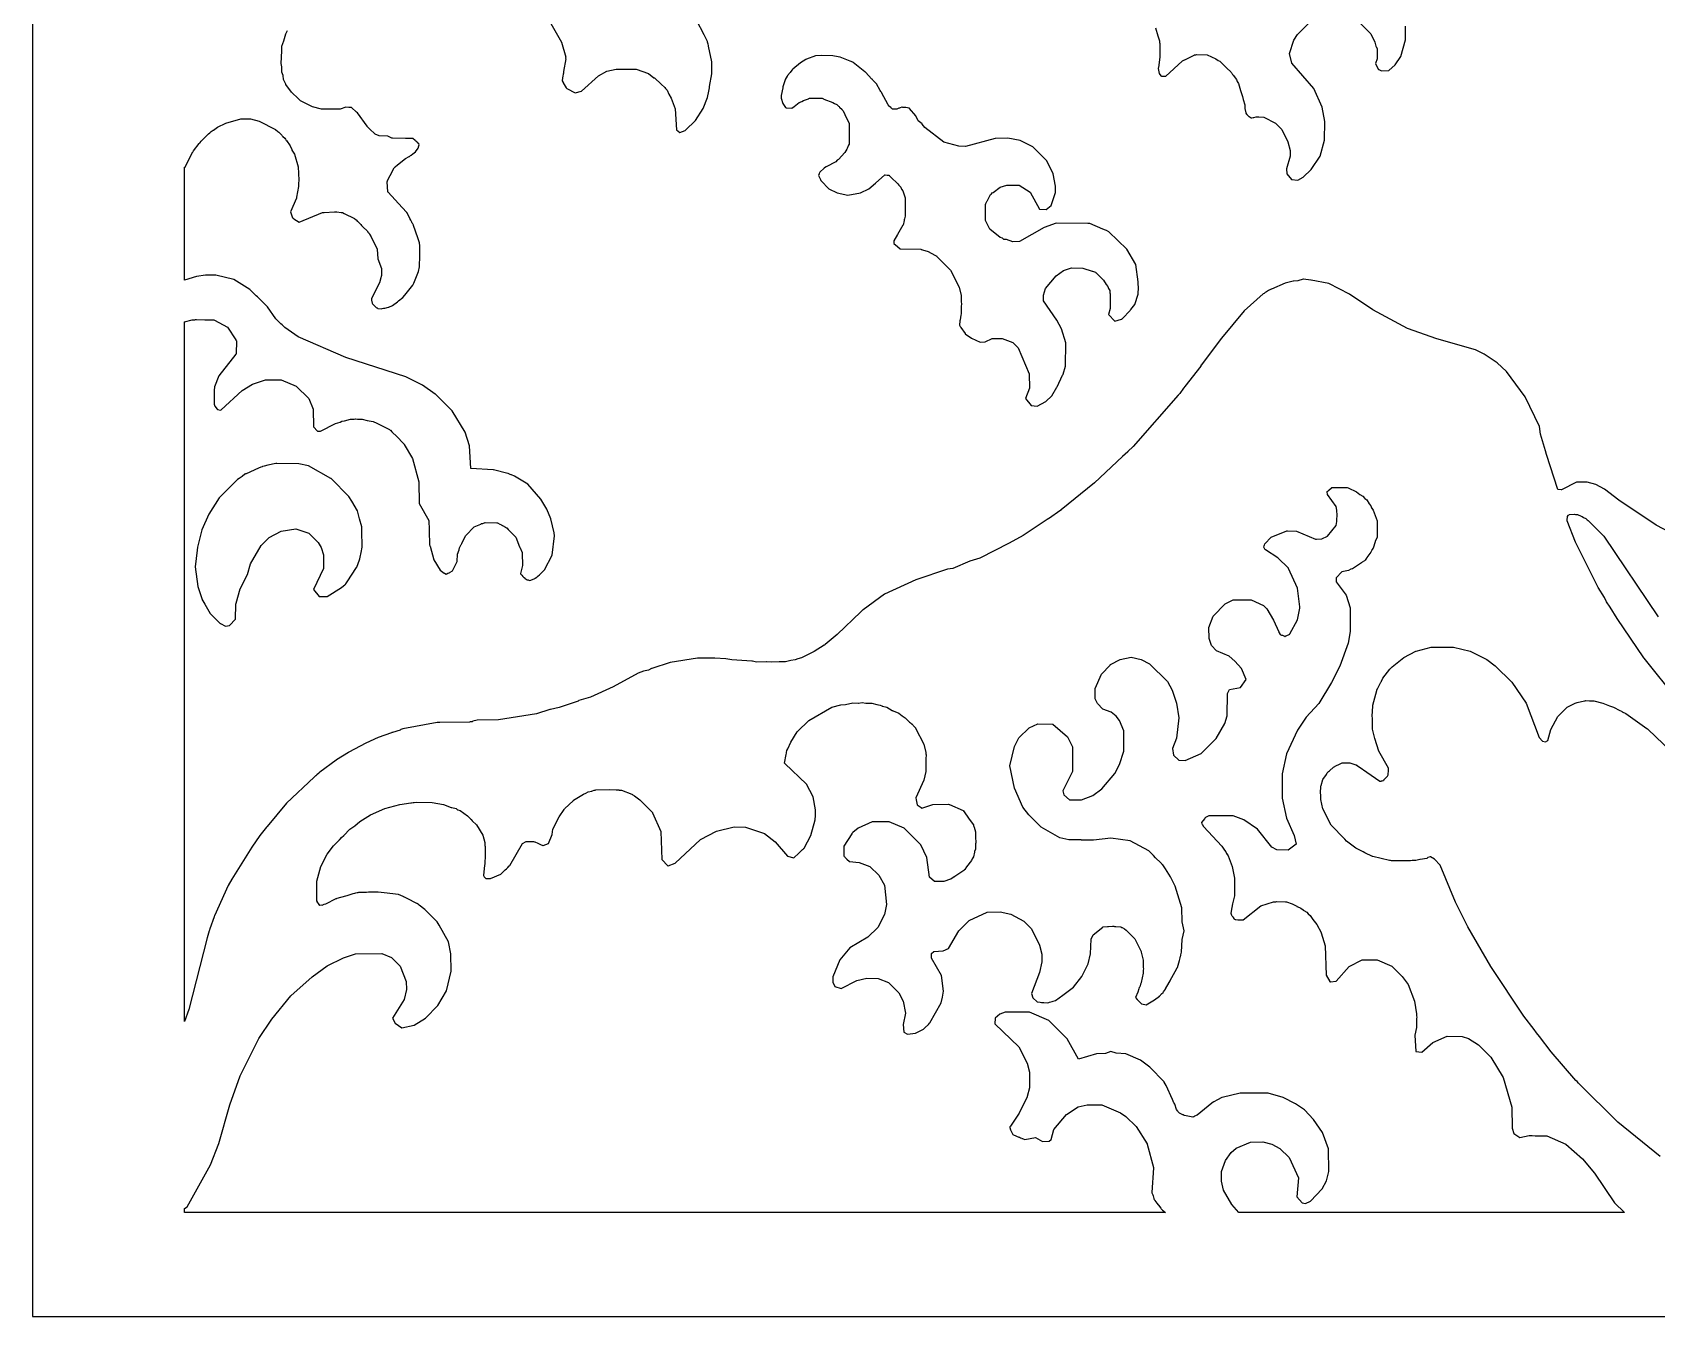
# Model space of a CAD drawing. Header units: millimetres. Extents: x 0 to 400, y 0 to 267.
# Drawn here: x 0 to 187.1, y 0 to 147.9 of the extents above; entities that cross this region are included whole.
import ezdxf

# ---------------------------------------------------------------- set-up
doc = ezdxf.new("R2010")
doc.units = ezdxf.units.MM
doc.layers.add('CUT', color=7, linetype='CONTINUOUS')

msp = doc.modelspace()

# ---------------------------------------------------------------- linework, layer by layer
at = {"layer": 'CUT'}
for points in [[(400, 0), (400, 266.8), (0, 266.8), (0, 0)], [(91.13, 140.26), (91.15, 140.25), (91.17, 140.24), (91.18, 140.24), (92.22, 139.85), (92.41, 139.72), (92.67, 139.62), (92.87, 139.43), (92.94, 139.39), (93.01, 139.31), (93.28, 139.02), (93.35, 138.95), (93.36, 138.94), (93.4, 138.89), (93.81, 138.04), (94.1, 137.45), (94.1, 137.42), (94.11, 137.4), (94.12, 135.57), (94.12, 135.38), (94.12, 135.13), (94.09, 135.06), (94.09, 135.03), (94.03, 134.91), (94.02, 134.89), (94.02, 134.88), (94, 134.86), (93.87, 134.54), (93.82, 134.48), (93.62, 134.08), (92.86, 133.28), (92.74, 133.2), (92.57, 133.01), (91.44, 132.42), (91.43, 132.42), (91.38, 132.39), (91.36, 132.38), (91.21, 132.28), (90.72, 131.81), (90.64, 131.65), (90.64, 131.64), (90.58, 131.44), (90.79, 130.98), (90.85, 130.84), (90.86, 130.83), (90.87, 130.81), (91.78, 129.91), (92.72, 129.44), (93.96, 129.15), (95.41, 129.42), (96.36, 129.9), (97.13, 130.57), (98.2, 131.52), (98.23, 131.52), (98.24, 131.53), (98.47, 131.49), (98.7, 131.46), (98.72, 131.44), (98.73, 131.44), (98.92, 131.25), (99.72, 130.46), (99.82, 130.32), (100.05, 130.08), (100.14, 129.87), (100.28, 129.66), (100.55, 128.87), (100.55, 128.83), (100.57, 126.86), (100.56, 126.82), (100.56, 126.81), (100.56, 126.76), (100.48, 126.45), (100.47, 126.4), (100.45, 126.35), (100.43, 126.26), (100.31, 125.73), (100.29, 125.7), (99.66, 124.62), (99.24, 123.9), (99.24, 123.81), (99.24, 123.79), (99.24, 123.76), (99.25, 123.74), (99.25, 123.73), (99.27, 123.59), (99.68, 123.24), (99.99, 123), (102.37, 122.93), (102.4, 122.92), (102.44, 122.92), (102.54, 122.88), (103.2, 122.67), (103.98, 122.26), (104.12, 122.2), (104.15, 122.17), (104.17, 122.16), (105.78, 120.54), (106.75, 118.64), (106.75, 118.62), (106.76, 118.61), (106.76, 118.6), (106.76, 118.59), (106.77, 118.56), (107, 117.62), (107, 116.89), (107.03, 116.67), (107.01, 116.36), (107.02, 115.83), (107, 115.68), (107, 115.49), (106.96, 115.34), (106.88, 114.79), (106.88, 114.78), (106.87, 114.73), (106.87, 114.7), (106.83, 114.19), (106.86, 114.12), (106.87, 114.09), (106.88, 114.08), (106.91, 114.03), (106.92, 114.02), (106.93, 113.99), (106.97, 113.93), (107.47, 113.22), (107.48, 113.21), (107.49, 113.2), (108.19, 112.71), (109.21, 112.22), (109.76, 112.26), (110.58, 112.67), (111.75, 112.67), (112.95, 112.18), (113.58, 111.58), (114.86, 108.58), (114.87, 106.95), (114.42, 105.73), (115.08, 104.93), (115.75, 104.87), (116.75, 105.39), (117.44, 106.05), (118.04, 107.06), (118.05, 107.07), (118.06, 107.09), (118.67, 108.42), (118.75, 108.53), (118.76, 108.55), (118.76, 108.56), (119.05, 109.46), (119.06, 112.17), (118.56, 113.76), (118.05, 114.78), (116.48, 116.99), (116.49, 117.64), (116.74, 118.42), (117.94, 119.87), (118.82, 120.51), (119.72, 120.78), (121.04, 120.77), (122.12, 120.41), (122.14, 120.4), (122.48, 120.3), (122.5, 120.28), (122.53, 120.27), (123.42, 119.37), (123.73, 118.86), (123.93, 118.63), (123.99, 118.43), (124, 118.42), (124.15, 118.17), (124.15, 117.93), (124.15, 117.92), (124.19, 117.8), (124.19, 116.19), (124.18, 116.17), (124.18, 116.12), (123.98, 115.44), (124.71, 114.64), (125.5, 114.9), (125.51, 114.9), (125.74, 115.1), (125.76, 115.12), (126.34, 115.72), (126.47, 115.89), (126.53, 115.96), (126.56, 116), (127.01, 116.58), (127.01, 116.59), (127.4, 117.76), (127.41, 117.99), (127.42, 118.06), (127.42, 118.08), (127.43, 118.27), (127.43, 118.3), (127.42, 119.17), (127.14, 121.17), (127.14, 121.19), (126.11, 122.93), (124.04, 124.96), (123.77, 125.08), (123.52, 125.19), (123.46, 125.22), (123.35, 125.26), (121.85, 125.91), (121.62, 125.92), (117.95, 125.93), (116.58, 125.43), (113.72, 123.85), (112.95, 123.81), (112.25, 124.05), (112.23, 124.06), (112.22, 124.06), (112.21, 124.06), (111.94, 124.08), (111.76, 124.21), (111.49, 124.3), (110.3, 125.26), (109.81, 126.27), (109.82, 128.15), (109.84, 128.19), (109.84, 128.22), (109.98, 128.44), (110.02, 128.51), (110.03, 128.54), (110.04, 128.55), (110.4, 129.24), (110.51, 129.33), (110.52, 129.33), (110.59, 129.45), (110.68, 129.46), (111.49, 130.08), (112.27, 130.32), (113.68, 130.31), (114.98, 129.5), (116.05, 127.57), (116.81, 127.5), (117.38, 127.97), (117.89, 129.46), (117.88, 130.22), (117.6, 131.64), (117.6, 131.66), (116.83, 133.17), (115.25, 134.72), (113.8, 135.45), (112.37, 135.72), (110.94, 135.7), (107.51, 134.78), (106.75, 134.8), (105.02, 135.29), (102.84, 136.97), (102.53, 137.35), (102.53, 137.36), (102.52, 137.37), (102.07, 137.75), (101.77, 138.29), (101.07, 139.16), (101.06, 139.17), (101.06, 139.18), (101.04, 139.2), (101.03, 139.2), (100.62, 139.26), (100.44, 139.27), (100.32, 139.28), (100.3, 139.28), (100.22, 139.29), (100.21, 139.29), (100.2, 139.29), (100.19, 139.29), (100, 139.23), (99.97, 139.22), (99.92, 139.21), (99.83, 139.18), (99.58, 139.09), (99.53, 139.09), (99.5, 139.08), (99.47, 139.08), (99.43, 139.07), (99.35, 139.09), (99.1, 139.09), (99.01, 139.17), (99, 139.17), (98.98, 139.17), (98.97, 139.18), (98.94, 139.22), (98.91, 139.25), (98.77, 139.37), (98.73, 139.44), (98.6, 139.58), (97.82, 141), (97.79, 141.06), (97.77, 141.1), (97.69, 141.24), (97.25, 142), (97.24, 142.01), (96.85, 142.43), (96.8, 142.48), (96.76, 142.52), (96.73, 142.55), (95.98, 143.32), (95.95, 143.35), (95.93, 143.36), (95.92, 143.37), (94.56, 144.46), (94.55, 144.47), (94.54, 144.48), (94.53, 144.48), (94.51, 144.5), (94.23, 144.61), (93.07, 145.08), (93.06, 145.08), (92.84, 145.12), (92.23, 145.23), (90.95, 145.24), (90.23, 145.22), (89.2, 144.84), (89.11, 144.81), (89.1, 144.8), (88.51, 144.42), (87.62, 143.7), (87.55, 143.61), (87.38, 143.4), (87.3, 143.31), (87.01, 142.95), (86.99, 142.92), (86.98, 142.91), (86.97, 142.89), (86.74, 142.49), (86.73, 142.47), (86.73, 142.46), (86.48, 141.65), (86.48, 141.64), (86.46, 141.57), (86.45, 141.55), (86.28, 140.64), (86.28, 140.48), (86.28, 140.39), (86.28, 140.38), (86.28, 140.37), (86.28, 140.36), (86.47, 139.74), (86.75, 139.27), (86.83, 139.22), (87.5, 139.2), (87.51, 139.21), (87.78, 139.39), (88.35, 139.85), (88.65, 139.97), (88.83, 140.09), (89.43, 140.28), (89.44, 140.29), (89.45, 140.29), (89.55, 140.33), (89.58, 140.33), (89.61, 140.34), (89.75, 140.34), (89.83, 140.36), (90.17, 140.34), (90.23, 140.34), (90.25, 140.34), (90.29, 140.34), (90.8, 140.35), (90.85, 140.33), (90.99, 140.33)], [(36.08, 84.36), (36.09, 84.37), (36.1, 84.38), (36.12, 84.41), (36.27, 84.64), (37.33, 86.27), (37.34, 86.28), (37.35, 86.3), (37.36, 86.32), (37.69, 87.18), (37.7, 87.21), (37.71, 87.24), (37.71, 87.25), (37.71, 87.26), (37.92, 88.21), (37.93, 88.24), (37.96, 88.39), (37.97, 88.65), (37.97, 88.68), (37.97, 88.71), (37.97, 88.75), (37.97, 88.79), (37.97, 89.28), (37.96, 89.88), (37.96, 90.32), (37.96, 90.83), (37.96, 90.85), (37.96, 90.93), (37.96, 90.94), (37.96, 90.95), (37.7, 91.87), (37.44, 92.8), (37.44, 92.81), (36.79, 93.92), (36.47, 94.47), (34.42, 96.52), (34.4, 96.54), (34.38, 96.55), (31.79, 97.98), (30.7, 98.22), (28.17, 98.27), (28.1, 98.27), (28.04, 98.27), (27.12, 98.08), (26.71, 97.97), (26.51, 97.91), (26.5, 97.91), (26.49, 97.91), (26.46, 97.89), (26.33, 97.83), (26.05, 97.71), (24.61, 97.08), (24.57, 97.06), (24.53, 97.05), (24.52, 97.04), (24.51, 97.03), (24.49, 97.02), (24.48, 97.02), (24.15, 96.78), (24.08, 96.73), (24.03, 96.69), (23.81, 96.53), (23.62, 96.4), (23.55, 96.35), (23.54, 96.34), (21.53, 94.31), (20.33, 92.44), (19.53, 90.63), (19.03, 88.62), (18.99, 88.29), (18.76, 86.34), (19.05, 84.09), (19.55, 82.61), (19.56, 82.59), (19.57, 82.57), (19.64, 82.44), (19.87, 82.06), (20.48, 80.99), (21.29, 80.18), (21.51, 79.96), (21.64, 79.83), (21.66, 79.82), (21.67, 79.81), (22.26, 79.53), (22.71, 79.61), (23.38, 80.31), (23.45, 82.07), (23.48, 82.17), (23.95, 83.82), (24.79, 85.47), (25.14, 86.69), (26.34, 88.82), (27.26, 89.74), (28.66, 90.46), (30.35, 90.72), (31.86, 90.22), (32.93, 89.17), (33.27, 88.6), (33.53, 87.75), (33.52, 86.17), (32.37, 83.76), (33.05, 82.94), (33.94, 82.93), (35.6, 83.96), (35.63, 83.98), (35.65, 84), (35.99, 84.28)], [(149.36, 16.7), (149.33, 19.3), (148.63, 21.18), (147.62, 22.7), (146.56, 23.8), (145.55, 24.51), (144.11, 25.24), (142.38, 25.72), (139.19, 25.74), (139.18, 25.74), (139.17, 25.74), (137.1, 25.24), (137.09, 25.23), (137.07, 25.23), (137.05, 25.22), (136.53, 24.95), (136.12, 24.74), (136.1, 24.73), (136.09, 24.72), (136.03, 24.68), (135.88, 24.56), (134.19, 23.18), (133.91, 23.06), (133.83, 23), (133.79, 23.01), (133.78, 23.01), (133.72, 22.98), (132.74, 23.16), (132.71, 23.16), (132.59, 23.23), (132.58, 23.24), (132.57, 23.24), (132.17, 23.44), (132.07, 23.55), (132.02, 23.58), (131.99, 23.64), (131.82, 23.83), (131.62, 24.45), (131.56, 24.58), (131.53, 24.63), (131.37, 24.99), (130.62, 26.62), (130.42, 27.01), (130.41, 27.03), (128.74, 28.74), (127.66, 29.53), (125.99, 30.24), (124.89, 30.32), (124.88, 30.32), (124.27, 30.53), (123.63, 30.31), (122.61, 30.26), (120.54, 29.63), (119.24, 31.99), (117.12, 34.08), (114.87, 35.04), (112.1, 35.05), (111.48, 34.83), (110.93, 34.38), (110.9, 33.72), (113.67, 31.07), (114.62, 29.19), (114.87, 28.14), (114.87, 28.13), (114.87, 26.36), (114.63, 25.34), (114.62, 25.33), (114.62, 25.32), (114.62, 25.31), (113.68, 23.42), (112.68, 21.94), (112.66, 21.9), (112.65, 21.88), (112.65, 21.87), (112.63, 21.83), (112.61, 21.78), (112.69, 21.51), (112.96, 20.97), (113.39, 20.79), (113.67, 20.67), (113.74, 20.64), (113.83, 20.6), (114, 20.53), (114.02, 20.52), (114.04, 20.51), (114.07, 20.5), (114.14, 20.48), (114.36, 20.4), (115.56, 20.63), (116.4, 20.17), (117.16, 20.18), (117.37, 20.4), (117.7, 21.56), (119.14, 23.27), (120.5, 24.15), (121.53, 24.4), (123.19, 24.4), (123.23, 24.38), (125.38, 23.45), (126, 23.05), (127.17, 21.88), (128.45, 19.89), (128.46, 19.87), (128.46, 19.86), (129.19, 17.17), (129.19, 17.13), (129.19, 17.12), (129, 14.27), (129, 14.26), (129.05, 14.1), (129.08, 14), (129.12, 13.9), (129.21, 13.61), (129.22, 13.57), (129.23, 13.54), (129.24, 13.52), (129.24, 13.51), (129.26, 13.48), (129.27, 13.45), (129.32, 13.36), (129.33, 13.35), (129.55, 13.06), (129.71, 12.85), (129.74, 12.81), (130, 12.47), (130.06, 12.4), (130.17, 12.28), (130.19, 12.26), (130.2, 12.25), (130.21, 12.24), (130.57, 12), (130.55, 12), (125.11, 12), (109.44, 12), (103.94, 12), (99.6, 12), (79.95, 12), (55.95, 12), (48.39, 12), (17.53, 12), (17.53, 12.42), (17.53, 12.45), (17.84, 12.63), (20.5, 17.49), (21.47, 19.92), (22.75, 24.4), (23.94, 27.73), (26.09, 32.03), (27.58, 34.26), (29.78, 36.94), (32.22, 39.12), (33.96, 40.38), (35.84, 41.33), (37.24, 41.77), (40.24, 41.81), (41.38, 41.34), (42.35, 40.37), (43.07, 38.6), (43.09, 37.68), (42.82, 36.52), (41.49, 34.36), (41.81, 33.8), (42.57, 33.26), (43.97, 33.56), (45.27, 34.37), (46.7, 35.82), (47.7, 37.52), (48.25, 39.79), (48.22, 41.79), (47.95, 43.15), (46.86, 45.07), (46.85, 45.08), (46.62, 45.47), (46.61, 45.49), (45.2, 46.9), (44.54, 47.4), (44.48, 47.45), (44.37, 47.53), (44.31, 47.57), (44.28, 47.59), (44.27, 47.59), (43.18, 48.14), (42.96, 48.26), (42.93, 48.27), (42.85, 48.31), (42.82, 48.32), (42.79, 48.34), (42.78, 48.34), (42.7, 48.38), (42.18, 48.63), (40.52, 48.81), (39.85, 48.89), (39.84, 48.89), (39.83, 48.89), (39.82, 48.89), (39.81, 48.89), (38.7, 48.87), (38.47, 48.86), (38.38, 48.86), (37.89, 48.85), (37.58, 48.84), (37.48, 48.82), (37.47, 48.82), (37.45, 48.82), (37.42, 48.81), (37.41, 48.81), (37.4, 48.81), (37.22, 48.76), (37.1, 48.72), (36.96, 48.68), (36.91, 48.67), (36.21, 48.47), (36.07, 48.43), (35.06, 48.14), (35.03, 48.13), (35.01, 48.13), (34.99, 48.12), (34.96, 48.11), (33.75, 47.48), (33.59, 47.45), (33.36, 47.34), (33.28, 47.39), (33.12, 47.36), (32.96, 47.59), (32.83, 47.67), (32.83, 47.77), (32.76, 47.87), (32.76, 50.1), (32.77, 50.14), (33.24, 51.83), (33.95, 53.26), (34.67, 54.22), (35.36, 54.91), (35.39, 54.94), (35.41, 54.96), (35.43, 54.98), (35.45, 55), (35.6, 55.19), (35.86, 55.42), (36.58, 56.14), (37.13, 56.53), (37.72, 57.04), (38.95, 57.8), (40.62, 58.5), (42.33, 58.99), (43.61, 59.16), (43.65, 59.17), (43.67, 59.18), (43.68, 59.18), (43.69, 59.18), (43.86, 59.22), (43.98, 59.22), (44.2, 59.25), (46.05, 59.22), (47.36, 58.99), (48.26, 58.65), (48.3, 58.63), (48.34, 58.62), (48.82, 58.5), (48.98, 58.38), (48.99, 58.37), (49, 58.37), (49.01, 58.37), (49.27, 58.27), (50.11, 57.68), (50.42, 57.36), (50.43, 57.35), (50.44, 57.34), (50.45, 57.33), (50.46, 57.32), (50.56, 57.26), (50.67, 57.11), (51.15, 56.62), (51.88, 55.44), (52.12, 54.59), (52.13, 54.24), (52.15, 54.14), (52.15, 53.73), (52.17, 53.58), (52.15, 53.33), (52.16, 52.72), (52.14, 52.55), (52.14, 52.53), (52.14, 52.18), (52.05, 51.65), (52.05, 51.63), (52.04, 51.61), (52.04, 51.6), (51.96, 50.8), (52.05, 50.65), (52.24, 50.47), (52.35, 50.45), (52.37, 50.45), (52.39, 50.45), (52.43, 50.45), (52.46, 50.45), (52.62, 50.46), (52.64, 50.46), (52.67, 50.46), (52.78, 50.47), (53.95, 50.97), (54.43, 51.41), (54.46, 51.44), (54.48, 51.45), (54.62, 51.58), (54.76, 51.72), (54.94, 51.9), (54.97, 51.92), (54.98, 51.93), (54.99, 51.94), (55, 51.95), (55.01, 51.96), (55.01, 51.97), (56.47, 54.48), (56.89, 54.7), (57.22, 54.7), (57.23, 54.7), (57.24, 54.7), (57.25, 54.7), (57.31, 54.73), (57.53, 54.71), (57.75, 54.71), (57.83, 54.68), (57.89, 54.67), (58.22, 54.52), (58.45, 54.42), (58.47, 54.41), (58.54, 54.38), (58.82, 54.26), (58.83, 54.26), (59.46, 54.49), (59.89, 55.51), (59.96, 56.13), (60.67, 57.56), (61.27, 58.4), (61.32, 58.47), (62.33, 59.45), (62.34, 59.46), (63.51, 60.18), (63.76, 60.27), (63.77, 60.27), (64.02, 60.42), (64.47, 60.53), (64.5, 60.54), (64.51, 60.55), (64.52, 60.55), (64.71, 60.62), (64.8, 60.62), (64.81, 60.62), (64.82, 60.62), (64.92, 60.65), (66.46, 60.7), (67.25, 60.66), (67.57, 60.66), (67.62, 60.64), (67.63, 60.63), (67.64, 60.63), (67.65, 60.63), (67.66, 60.63), (67.89, 60.62), (69.06, 60.18), (69.09, 60.16), (69.11, 60.15), (69.37, 59.96), (70, 59.5), (70.06, 59.44), (71.43, 58.04), (71.45, 58.02), (72.4, 55.87), (72.5, 52.64), (73.21, 51.9), (73.24, 51.9), (74.05, 52.21), (76.96, 54.95), (78.81, 55.89), (80.87, 56.39), (82.17, 56.35), (84.35, 55.65), (85.59, 54.67), (87, 53.03), (87.72, 52.85), (88.3, 53.38), (88.57, 53.63), (88.74, 53.78), (88.77, 53.8), (88.84, 53.87), (88.88, 53.91), (88.9, 53.93), (88.91, 53.94), (89.67, 55.41), (90.18, 57.21), (90.18, 57.22), (90.21, 57.73), (90.21, 57.78), (90.22, 58.34), (90.22, 58.35), (90.22, 58.36), (89.94, 59.85), (89.19, 61.32), (86.69, 63.71), (86.69, 63.73), (86.67, 63.75), (86.84, 64.74), (86.87, 64.9), (86.89, 65.02), (86.91, 65.16), (86.91, 65.2), (87.03, 65.41), (87.39, 66.16), (88.13, 67.34), (88.15, 67.38), (89.44, 68.67), (92.11, 70.19), (93.16, 70.45), (93.68, 70.51), (94.53, 70.68), (95.14, 70.67), (95.15, 70.67), (95.16, 70.67), (95.17, 70.67), (95.18, 70.67), (95.59, 70.72), (96.04, 70.66), (96.7, 70.65), (97.31, 70.49), (97.66, 70.44), (97.87, 70.34), (97.89, 70.33), (97.92, 70.32), (97.95, 70.31), (98.43, 70.19), (99.07, 69.82), (99.11, 69.8), (99.15, 69.78), (99.17, 69.77), (99.18, 69.77), (99.83, 69.49), (100.2, 69.19), (100.57, 68.98), (101.07, 68.48), (101.28, 68.31), (101.34, 68.24), (101.35, 68.23), (101.36, 68.22), (101.44, 68.16), (101.48, 68.09), (101.66, 67.89), (101.72, 67.83), (101.73, 67.81), (101.75, 67.79), (102.69, 65.93), (102.95, 64.96), (102.95, 64.86), (102.95, 64.79), (102.96, 64.74), (102.95, 64.2), (102.94, 63), (102.93, 62.96), (102.93, 62.95), (102.93, 62.79), (102.7, 61.8), (101.78, 59.74), (101.78, 59.73), (101.81, 59.53), (101.93, 58.95), (102.17, 58.78), (102.4, 58.62), (102.41, 58.61), (102.43, 58.6), (102.44, 58.59), (102.47, 58.57), (102.48, 58.57), (102.49, 58.57), (103.75, 58.98), (105.57, 59), (105.62, 58.98), (105.67, 58.98), (107.24, 58.27), (107.25, 58.26), (107.27, 58.25), (107.94, 57.3), (108.42, 56.63), (108.43, 56.6), (108.44, 56.55), (108.45, 56.51), (108.46, 56.49), (108.49, 56.38), (108.66, 55.82), (108.66, 55.75), (108.66, 55.73), (108.67, 55.59), (108.68, 55.53), (108.68, 55.26), (108.7, 54.58), (108.68, 54.43), (108.68, 54.08), (108.66, 54.04), (108.66, 54.03), (108.66, 54.02), (108.66, 54.01), (108.66, 53.85), (108.56, 53.58), (108.55, 53.55), (108.54, 53.52), (108.54, 53.5), (108.42, 52.96), (108.27, 52.73), (108.19, 52.51), (107.64, 51.79), (107.44, 51.5), (107.38, 51.45), (107.37, 51.44), (107.37, 51.43), (107.33, 51.38), (107.31, 51.37), (106.27, 50.68), (106.24, 50.66), (106.22, 50.64), (105.83, 50.37), (105.79, 50.36), (105.02, 50.11), (104, 50.1), (103.99, 50.11), (103.95, 50.11), (103.38, 50.59), (103.07, 52.89), (102.36, 54.33), (100.43, 56.26), (98.7, 56.98), (96.74, 56.99), (95.13, 56.26), (94.53, 55.74), (94.49, 55.7), (94.42, 55.62), (94.41, 55.61), (94.41, 55.6), (93.49, 54.18), (93.49, 54.17), (93.49, 53.79), (93.5, 53.04), (93.52, 53.02), (93.56, 52.98), (93.62, 52.92), (93.85, 52.7), (94.14, 52.41), (94.15, 52.41), (95.27, 52.31), (96.48, 51.84), (97.51, 50.83), (98.17, 49.67), (98.42, 47.47), (98.42, 47.46), (98.42, 47.45), (98.17, 46.3), (97.39, 44.8), (96.27, 43.69), (94.17, 42.48), (93.03, 41.07), (92.23, 39.14), (92.24, 38.52), (92.46, 38.03), (93.2, 37.8), (94.99, 38.71), (96.13, 38.98), (97.44, 38.93), (98.62, 38.48), (99.81, 37.3), (100.32, 36.31), (100.59, 34.94), (100.34, 33.62), (100.4, 32.76), (100.83, 32.54), (101.74, 32.64), (102.68, 33.11), (102.7, 33.12), (102.86, 33.28), (103.23, 33.65), (103.36, 33.79), (103.39, 33.82), (103.41, 33.84), (104.72, 36.15), (104.85, 36.77), (104.98, 37.48), (104.73, 39.3), (103.61, 41.28), (103.58, 41.83), (103.87, 42.05), (104.92, 42.11), (105.56, 42.41), (106.73, 44.44), (107.93, 45.63), (110.02, 46.56), (111.5, 46.61), (111.51, 46.61), (112.74, 46.34), (114.24, 45.55), (115.1, 44.66), (116.05, 42.78), (116.3, 41.75), (116.3, 40.86), (116.05, 39.62), (115.12, 37.19), (115.28, 36.72), (115.77, 36.23), (116.12, 36.2), (116.28, 36.18), (116.29, 36.18), (116.3, 36.18), (116.37, 36.17), (116.41, 36.17), (116.48, 36.16), (116.5, 36.16), (116.55, 36.16), (116.94, 36.13), (117.12, 36.18), (117.2, 36.2), (117.33, 36.24), (117.49, 36.29), (117.63, 36.33), (117.87, 36.41), (118.72, 37.02), (119.96, 37.95), (120.91, 39.17), (121.65, 40.64), (121.93, 41.77), (121.98, 43.46), (122.22, 43.95), (123.32, 44.86), (123.33, 44.86), (123.35, 44.88), (123.88, 44.91), (123.89, 44.91), (123.9, 44.91), (123.93, 44.91), (124, 44.92), (124.45, 44.96), (124.58, 44.95), (124.59, 44.95), (124.62, 44.95), (124.69, 44.94), (124.71, 44.94), (124.76, 44.94), (124.85, 44.93), (125.36, 44.89), (125.37, 44.88), (125.38, 44.88), (125.42, 44.88), (125.5, 44.82), (125.52, 44.81), (125.54, 44.8), (125.55, 44.8), (125.85, 44.66), (126.02, 44.49), (126.1, 44.44), (126.62, 43.9), (126.91, 43.61), (126.94, 43.57), (127.01, 43.49), (127.13, 43.26), (127.27, 43.03), (127.74, 42.06), (127.75, 42.04), (127.76, 41.99), (127.76, 41.97), (127.76, 41.96), (127.98, 41.06), (127.98, 40.91), (127.98, 40.9), (128, 40.82), (128, 40.22), (128.02, 40.04), (128, 39.91), (128, 39.68), (127.99, 39.63), (127.99, 39.55), (127.77, 38.49), (127.76, 38.46), (127.76, 38.45), (127.75, 38.42), (127.69, 38.28), (127.67, 38.23), (127.67, 38.21), (127.66, 38.2), (127.64, 38.14), (127.58, 37.98), (127.54, 37.89), (127.48, 37.73), (127.35, 37.38), (127.11, 36.73), (127.28, 36.51), (127.47, 36.33), (127.79, 36.01), (127.8, 36), (127.81, 36), (128.31, 35.89), (129.27, 36.47), (129.85, 36.9), (129.86, 36.91), (129.87, 36.92), (129.88, 36.93), (129.89, 36.94), (129.97, 37.02), (130.03, 37.09), (130.1, 37.16), (130.27, 37.33), (130.33, 37.41), (130.54, 37.69), (130.55, 37.7), (130.56, 37.71), (130.57, 37.74), (130.99, 38.49), (131.08, 38.66), (131.1, 38.7), (131.85, 40.07), (131.88, 40.11), (131.9, 40.15), (131.91, 40.17), (131.92, 40.2), (132.15, 41.02), (132.23, 41.3), (132.29, 41.52), (132.31, 41.6), (132.32, 41.66), (132.41, 41.98), (132.47, 43.41), (132.69, 44.42), (132.47, 45.45), (132.42, 47.07), (131.68, 49.59), (131.15, 50.66), (130.57, 51.57), (130.23, 52.03), (130.18, 52.08), (130.13, 52.13), (130.01, 52.26), (129.42, 52.85), (129.18, 53.1), (128.66, 53.62), (128.64, 53.63), (126.49, 54.81), (124.24, 55.12), (122.27, 54.88), (121.89, 54.88), (121.68, 54.86), (120.87, 54.88), (120.82, 54.89), (120.78, 54.89), (120.7, 54.89), (119.4, 54.89), (118.37, 55.15), (116.22, 56.37), (116.21, 56.38), (114.79, 57.78), (114.13, 58.67), (113.15, 60.86), (112.63, 63.44), (113.15, 65.66), (113.65, 66.65), (114.84, 67.82), (115.86, 68.29), (117.58, 68.24), (119.25, 66.78), (119.84, 65.64), (119.84, 62.78), (118.74, 60.54), (118.83, 60.11), (119.51, 59.53), (120.86, 59.52), (122.17, 60.03), (123.23, 60.8), (124.72, 62.56), (125.24, 63.57), (125.74, 65.12), (125.76, 67.47), (125.24, 68.67), (124.86, 69.14), (124.31, 69.61), (123.35, 69.96), (122.71, 70.62), (122.45, 71.17), (122.45, 71.23), (122.46, 72.04), (122.46, 72.31), (122.46, 72.33), (123.17, 74), (124.17, 75.04), (124.19, 75.05), (124.23, 75.09), (125.33, 75.69), (126.6, 75.96), (127.74, 75.69), (128.71, 75.18), (130.77, 73.13), (131.31, 72.14), (131.81, 70.66), (132.08, 68.96), (131.81, 66.61), (131.37, 65.43), (131.46, 64.65), (132.08, 64.08), (132.84, 64.03), (134.66, 64.86), (136.38, 66.59), (137.39, 68.3), (137.67, 69.21), (137.71, 71.76), (137.92, 72.21), (139.19, 72.47), (139.85, 73.37), (139.31, 74.65), (138.53, 75.5), (137.89, 76.05), (136.45, 76.67), (135.84, 77.31), (135.57, 78.1), (135.56, 79.36), (136.04, 80.66), (137.44, 82.08), (138.35, 82.55), (140.41, 82.57), (141.83, 81.89), (142.22, 81.5), (143.01, 80.23), (143.61, 78.85), (143.63, 78.81), (143.65, 78.77), (143.66, 78.76), (143.75, 78.58), (143.76, 78.58), (143.86, 78.53), (143.93, 78.5), (143.99, 78.48), (144.02, 78.47), (144.18, 78.4), (144.25, 78.37), (144.31, 78.34), (144.32, 78.34), (144.33, 78.34), (144.37, 78.36), (144.39, 78.37), (144.43, 78.39), (144.46, 78.41), (144.47, 78.41), (144.87, 78.61), (144.88, 78.61), (144.88, 78.62), (145.75, 80.24), (146.02, 81.59), (146.02, 81.61), (146.02, 81.73), (145.76, 83.91), (144.73, 86.18), (144.72, 86.2), (143.51, 87.41), (142.07, 88.3), (142.04, 88.32), (141.9, 88.62), (141.93, 88.76), (141.92, 88.81), (141.95, 88.84), (141.96, 88.85), (141.96, 88.86), (141.99, 88.99), (142.74, 89.76), (144.52, 90.49), (144.57, 90.49), (144.6, 90.5), (145.65, 90.46), (147.83, 89.56), (147.95, 89.56), (148.56, 89.59), (149.21, 89.9), (150.23, 91.13), (150.29, 91.59), (150.29, 91.67), (150.3, 91.7), (150.3, 91.72), (150.3, 91.75), (150.33, 92.36), (150.3, 92.81), (150.3, 92.84), (150.29, 92.87), (150.29, 92.9), (150.24, 93.32), (149.21, 94.69), (149.18, 95), (149.19, 95.01), (149.19, 95.02), (149.29, 95.11), (149.33, 95.14), (149.36, 95.17), (149.37, 95.18), (149.67, 95.47), (149.7, 95.47), (149.71, 95.48), (150.2, 95.49), (151.02, 95.51), (151.21, 95.5), (151.44, 95.5), (151.48, 95.48), (151.61, 95.47), (152.55, 95.01), (152.94, 94.7), (153.31, 94.5), (153.51, 94.24), (153.52, 94.23), (153.53, 94.22), (153.54, 94.21), (153.74, 94.06), (154.02, 93.61), (154.21, 93.37), (154.29, 93.16), (154.3, 93.15), (154.31, 93.13), (154.32, 93.12), (154.47, 92.88), (154.94, 91.65), (154.94, 89.87), (154.94, 89.77), (154.73, 89.27), (154.72, 89.24), (154.47, 88.51), (154.34, 88.32), (154.33, 88.31), (154.32, 88.29), (154.32, 88.28), (154.23, 88.06), (153.76, 87.42), (153.75, 87.41), (153.74, 87.39), (153.73, 87.37), (153.56, 87.11), (153.51, 87.08), (153.49, 87.05), (153.21, 86.88), (153.19, 86.87), (153.13, 86.83), (152.09, 86.14), (151.92, 86.09), (151.64, 85.92), (150.86, 85.79), (150.23, 85.1), (150.24, 84.61), (151.37, 83.1), (151.83, 81.63), (151.85, 78.91), (151.6, 77.58), (150.63, 74.91), (149.7, 73.03), (148.24, 70.63), (146.76, 69.03), (145.75, 67.55), (144.51, 64.82), (144.01, 62.5), (144.01, 59.7), (144.51, 57.41), (145.4, 55.4), (145.63, 54.42), (144.69, 53.72), (143.37, 53.74), (142.82, 54.06), (141.15, 56.15), (139.59, 57.2), (138.34, 57.69), (135.55, 57.68), (135.15, 57.47), (135.14, 57.46), (135.09, 57.4), (135.08, 57.38), (135.04, 57.32), (134.71, 56.91), (134.71, 56.9), (134.76, 56.77), (134.76, 56.76), (134.76, 56.75), (134.77, 56.72), (134.78, 56.7), (134.93, 56.43), (137.05, 54.18), (137.35, 53.71), (137.5, 53.54), (137.58, 53.34), (137.59, 53.32), (137.6, 53.3), (137.61, 53.29), (137.76, 53.06), (138.24, 51.82), (138.49, 50.5), (138.5, 48.53), (138.49, 48.48), (138.49, 48.46), (138.46, 48.32), (138.29, 47.54), (138.11, 46.68), (138.11, 46.66), (138.07, 46.47), (138.17, 46.24), (138.19, 46.21), (138.24, 46.12), (138.26, 46.1), (138.34, 45.96), (138.35, 45.95), (138.42, 45.83), (138.42, 45.82), (138.43, 45.82), (138.52, 45.77), (138.6, 45.73), (138.61, 45.72), (138.62, 45.72), (138.63, 45.72), (138.66, 45.72), (138.88, 45.71), (138.99, 45.71), (139.06, 45.71), (139.3, 45.7), (139.51, 45.71), (141.55, 47.3), (143.01, 47.78), (143.07, 47.78), (143.27, 47.78), (143.34, 47.8), (144.39, 47.78), (144.42, 47.78), (144.49, 47.75), (145.15, 47.55), (145.67, 47.25), (145.68, 47.24), (145.69, 47.24), (145.7, 47.24), (145.72, 47.23), (146.14, 47.05), (146.41, 46.83), (146.43, 46.81), (146.45, 46.8), (146.48, 46.78), (146.51, 46.76), (146.84, 46.58), (147, 46.39), (147.24, 46.2), (147.53, 45.75), (147.53, 45.74), (147.54, 45.73), (148, 45.17), (148.49, 44.24), (148.49, 44.23), (148.51, 44.19), (148.97, 42.7), (149.05, 39.31), (149.49, 38.58), (149.49, 38.57), (149.5, 38.57), (149.52, 38.56), (149.56, 38.54), (150.21, 38.63), (151.73, 40.32), (153.21, 41.07), (153.22, 41.07), (154.93, 41.08), (156.62, 40.36), (157.83, 39.17), (158.5, 38.26), (159.23, 36.33), (159.49, 34.86), (159.49, 34.64), (159.51, 34.5), (159.49, 34.31), (159.48, 33.29), (159.27, 32.39), (159.41, 30.52), (160.1, 30.45), (161.36, 31.55), (163.03, 32.29), (164.74, 32.24), (165.46, 32.02), (166.63, 31.3), (168.04, 29.88), (169.48, 27.53), (170.45, 24.11), (170.49, 21.68), (170.7, 21.09), (171.4, 20.62), (172.46, 20.84), (172.71, 20.84), (172.79, 20.85), (173.14, 20.83), (173.21, 20.83), (173.27, 20.83), (173.32, 20.83), (174.48, 20.82), (176.67, 19.85), (178.62, 18.15), (179.97, 16.53), (182.31, 13.11), (183.45, 12), (174.03, 12), (139.01, 12), (138.21, 12.91), (137.25, 14.56), (137, 15.6), (137, 16.71), (137.48, 17.98), (138.14, 18.89), (138.69, 19.39), (140.35, 20.08), (141.77, 20.12), (142.8, 19.85), (143.74, 19.37), (144.81, 18.32), (145.88, 15.99), (145.68, 13.8), (146.3, 13.09), (146.68, 13), (147.26, 13.3), (148.62, 14.69), (149.09, 15.61)]]:
    msp.add_lwpolyline(points, close=True, dxfattribs=at)
for points in [[(188.63, 90.35), (187.08, 91.16), (182.8, 94.03), (181.16, 95.32), (180.13, 95.84), (179.13, 96.12), (177.95, 96.12), (177.93, 96.12), (177.92, 96.12), (177.91, 96.11), (176.18, 95.24), (176.16, 95.23), (175.77, 95.26), (175.76, 95.28), (175.75, 95.28), (174.45, 99.28), (174.36, 99.72), (173.75, 101.65), (173.67, 102.54), (171.99, 105.92), (169.83, 108.84), (168.78, 109.84), (167.29, 110.85), (166.29, 111.35), (161.81, 112.62), (158.44, 113.82), (154.43, 115.96), (151.76, 117.78), (149.38, 118.98), (147.33, 119.37), (147.32, 119.36), (146.46, 119.51), (146.45, 119.51), (146.41, 119.5), (145.81, 119.29), (145.31, 119.26), (145.29, 119.26), (145.28, 119.26), (145.27, 119.25), (144.35, 119.05), (144.34, 119.05), (142.76, 118.35), (142.72, 118.33), (142.42, 118.17), (142.41, 118.17), (142.21, 118.05), (142.04, 117.94), (141.92, 117.86), (141.82, 117.8), (139.61, 115.85), (137, 112.71), (134.65, 109.6), (134.64, 109.59), (134.63, 109.47), (132.8, 107.14), (132.78, 107.12), (132.68, 106.99), (132.63, 106.92), (132.19, 106.33), (132, 106.12), (126.83, 100.22), (126.23, 99.66), (126.23, 99.62), (125.61, 99.08), (125.6, 99.07), (122.36, 96.04), (118.55, 92.92), (118.53, 92.9), (118.5, 92.88), (117.06, 91.9), (117.04, 91.9), (114.15, 89.95), (112.53, 89.1), (109.17, 87.34), (108, 87.02), (106.05, 86.15), (105.42, 86.08), (101.8, 84.87), (98.19, 83.19), (95.71, 81.42), (95.67, 81.39), (95.5, 81.23), (95.47, 81.2), (95.44, 81.17), (92.73, 78.58), (91.34, 77.41), (91.27, 77.35), (91.25, 77.34), (91.24, 77.33), (90.07, 76.59), (88.62, 75.88), (88.2, 75.77), (87.9, 75.64), (87.4, 75.57), (87.39, 75.56), (87.38, 75.56), (87.37, 75.56), (86.91, 75.44), (86.78, 75.43), (86.68, 75.41), (86.14, 75.41), (86.04, 75.41), (85.11, 75.37), (84.63, 75.4), (84.59, 75.4), (83.42, 75.39), (82.95, 75.49), (82.92, 75.5), (82.9, 75.5), (82.88, 75.5), (80.57, 75.63), (79.89, 75.76), (78.64, 75.84), (76.62, 75.82), (73.48, 75.35), (71.36, 74.65), (71.35, 74.65), (71.33, 74.64), (71.31, 74.63), (70.97, 74.45), (70.42, 74.33), (69.79, 74.12), (66.93, 72.54), (64.29, 71.35), (62.95, 70.94), (62.89, 70.88), (60.7, 70.16), (59.7, 69.91), (59.61, 69.91), (58.08, 69.44), (53.68, 68.72), (51.25, 68.68), (50.76, 68.56), (50.65, 68.49), (50.43, 68.49), (50.42, 68.49), (50.41, 68.49), (50.4, 68.48), (46.93, 68.43), (46.64, 68.43), (42.68, 67.71), (42.43, 67.62), (42.37, 67.54), (41.48, 67.28), (41.47, 67.28), (41.44, 67.27), (41.42, 67.26), (41.38, 67.25), (39.85, 66.69), (38.43, 66.04), (36.46, 64.99), (36.45, 64.99), (36.42, 64.97), (35.04, 64.11), (35, 64.08), (33.13, 62.7), (33.08, 62.66), (33, 62.6), (32.77, 62.41), (32.72, 62.36), (32.64, 62.3), (32.6, 62.27), (32.57, 62.24), (32.56, 62.23), (32.55, 62.22), (32.46, 62.13), (29.28, 59.14), (27.05, 56.46), (26.96, 56.35), (26.66, 55.98), (26.19, 55.42), (25.26, 54.08), (22.97, 50.38), (22.55, 49.66), (20.98, 46.14), (20.95, 46.06), (20.95, 46.05), (20.44, 44.64), (20.43, 44.62), (20.41, 44.56), (20.39, 44.49), (20.37, 44.42), (20.12, 43.62), (18.03, 35.36), (17.53, 33.98), (17.53, 34.01), (17.53, 114.59), (18.41, 114.82), (18.7, 114.82), (18.77, 114.83), (18.83, 114.83), (18.9, 114.84), (19.87, 114.8), (19.93, 114.8), (19.95, 114.8), (20.9, 114.79), (20.96, 114.76), (22.46, 113.97), (23.45, 112.5), (23.45, 112.48), (23.48, 112.43), (23.51, 112.38), (23.48, 110.91), (23.45, 110.87), (21.47, 108.34), (20.96, 107.09), (20.96, 107.07), (20.95, 106.69), (20.95, 106.62), (20.95, 106.57), (20.94, 106.51), (20.94, 106.25), (20.93, 105.11), (21.01, 104.88), (21.02, 104.85), (21.04, 104.82), (21.05, 104.81), (21.14, 104.7), (21.29, 104.53), (21.31, 104.5), (21.32, 104.48), (21.33, 104.48), (21.66, 104.42), (21.68, 104.42), (21.76, 104.43), (24.15, 106.65), (25.34, 107.4), (26.86, 107.9), (28.65, 107.9), (30.4, 107.16), (31.84, 105.73), (32.33, 104.52), (32.39, 102.5), (32.86, 102), (33.2, 101.99), (34.92, 102.88), (35.44, 103.03), (35.64, 103.12), (35.97, 103.18), (36.65, 103.37), (37.07, 103.37), (37.24, 103.4), (37.25, 103.4), (37.46, 103.37), (38, 103.37), (38.58, 103.21), (39.25, 103.11), (39.66, 102.9), (39.67, 102.9), (39.74, 102.88), (41.14, 102.16), (41.16, 102.14), (41.2, 102.1), (41.21, 102.1), (41.24, 102.08), (41.4, 101.92), (42.01, 101.35), (42.7, 100.61), (42.81, 100.49), (42.82, 100.47), (42.83, 100.46), (43.77, 98.85), (43.78, 98.83), (43.78, 98.82), (44.5, 96.14), (44.57, 93.66), (45.67, 91.69), (45.67, 91.68), (45.68, 91.66), (45.71, 90.65), (45.71, 90.62), (45.71, 90.53), (45.71, 90.52), (45.76, 88.9), (45.76, 88.89), (45.78, 88.82), (45.79, 88.8), (45.79, 88.79), (45.81, 88.72), (46.26, 87.16), (46.96, 85.97), (47.42, 85.64), (47.43, 85.63), (47.45, 85.62), (47.46, 85.62), (47.67, 85.52), (47.87, 85.61), (48.01, 85.67), (48.1, 85.72), (48.14, 85.74), (48.41, 85.89), (48.92, 86.96), (48.98, 87.82), (49.18, 88.33), (49.18, 88.34), (49.22, 88.56), (49.41, 88.93), (49.42, 88.95), (49.46, 89.06), (49.55, 89.22), (49.94, 89.98), (50.91, 90.95), (51.68, 91.26), (51.72, 91.34), (51.91, 91.35), (52.17, 91.45), (53.49, 91.44), (53.54, 91.42), (53.57, 91.42), (53.84, 91.29), (54.05, 91.19), (54.17, 91.12), (54.52, 90.94), (54.62, 90.84), (54.64, 90.83), (54.8, 90.67), (54.84, 90.63), (54.85, 90.61), (54.95, 90.51), (55.59, 89.88), (55.6, 89.85), (55.61, 89.84), (55.68, 89.77), (56.13, 88.66), (56.14, 88.64), (56.14, 88.63), (56.41, 88.02), (56.41, 87.96), (56.42, 87.94), (56.45, 86.52), (56.24, 85.57), (56.24, 85.56), (56.39, 85.39), (56.5, 85.26), (56.63, 85.12), (56.64, 85.11), (56.77, 84.97), (56.87, 84.92), (56.88, 84.91), (57.01, 84.87), (57.07, 84.85), (57.12, 84.84), (57.28, 84.79), (57.42, 84.81), (57.43, 84.81), (57.89, 85.02), (57.9, 85.03), (57.91, 85.04), (57.93, 85.05), (58.12, 85.16), (58.24, 85.28), (58.41, 85.44), (58.54, 85.56), (58.65, 85.67), (58.66, 85.68), (58.98, 86.01), (59.89, 87.71), (60.17, 89.92), (60.11, 90.26), (59.74, 91.89), (59.25, 92.98), (58.58, 94.14), (57.08, 95.86), (55.54, 96.79), (55.19, 96.94), (55.16, 96.96), (55.04, 97.01), (54.8, 97.11), (54.79, 97.11), (53.13, 97.53), (53.12, 97.54), (53.11, 97.54), (53.1, 97.54), (50.52, 97.69), (50.36, 100.3), (49.84, 101.87), (48.36, 104.31), (46.42, 106.24), (46.4, 106.26), (44.93, 107.27), (43.01, 108.23), (36.11, 110.47), (30.62, 112.86), (29.06, 113.93), (28.76, 114.23), (28.61, 114.34), (28.48, 114.51), (28.06, 114.93), (27.08, 116.31), (27.07, 116.32), (27.05, 116.35), (26.7, 116.69), (26.61, 116.78), (26.46, 116.93), (26.31, 117.08), (26.23, 117.15), (25.93, 117.44), (25.78, 117.59), (25.03, 118.32), (23.22, 119.44), (21.12, 119.96), (21.1, 119.96), (21.08, 119.96), (21.06, 119.96), (20.65, 119.97), (20.46, 119.97), (20.35, 119.97), (19.93, 119.97), (18.91, 119.81), (17.53, 119.36), (17.53, 119.39), (17.53, 119.42), (17.53, 132.39), (17.59, 132.41), (18.45, 134.11), (18.46, 134.13), (18.47, 134.14), (18.57, 134.27), (19.22, 135.12), (19.3, 135.2), (19.31, 135.21), (19.32, 135.22), (19.33, 135.23), (19.34, 135.24), (19.45, 135.39), (20.3, 136.22), (20.44, 136.36), (20.46, 136.38), (20.6, 136.51), (20.83, 136.64), (20.85, 136.65), (20.87, 136.67), (21.32, 136.99), (22.27, 137.47), (24, 137.96), (25.1, 137.96), (25.11, 137.96), (26.13, 137.71), (28.01, 136.75), (28.26, 136.51), (28.27, 136.5), (28.28, 136.5), (28.38, 136.44), (28.72, 136.07), (28.77, 136.02), (28.82, 135.97), (28.84, 135.95), (28.86, 135.94), (29.06, 135.75), (29.16, 135.62), (29.21, 135.56), (29.25, 135.48), (29.26, 135.47), (29.27, 135.46), (29.71, 134.85), (29.87, 134.42), (29.87, 134.41), (29.88, 134.39), (29.89, 134.37), (30.18, 133.88), (30.63, 132.43), (30.7, 130.89), (30.65, 130.51), (30.65, 130.16), (30.65, 130.15), (30.43, 128.93), (30.42, 128.87), (30.42, 128.86), (30.41, 128.83), (29.74, 127.24), (29.76, 127.15), (29.76, 127.14), (29.76, 127.13), (29.98, 126.55), (29.99, 126.54), (30.1, 126.43), (30.72, 126.06), (33.43, 127.17), (33.45, 127.17), (33.47, 127.18), (33.6, 127.18), (33.62, 127.18), (34.79, 127.25), (34.87, 127.24), (34.88, 127.24), (34.89, 127.24), (35.06, 127.25), (35.58, 127.18), (35.66, 127.17), (35.7, 127.17), (35.71, 127.16), (35.72, 127.16), (35.74, 127.16), (35.9, 127.07), (35.91, 127.07), (35.93, 127.06), (37.11, 126.48), (37.28, 126.31), (37.32, 126.29), (37.42, 126.19), (37.42, 126.18), (37.43, 126.17), (37.46, 126.16), (37.82, 125.78), (37.93, 125.67), (38.11, 125.49), (38.57, 125.05), (38.61, 124.99), (38.63, 124.97), (38.66, 124.93), (38.66, 124.92), (38.75, 124.83), (38.82, 124.67), (39.01, 124.37), (39.72, 122.93), (39.78, 121.85), (40.2, 120.73), (40.2, 120.69), (40.2, 120.68), (40.21, 120.66), (40.21, 120.48), (40.22, 119.9), (40.19, 119.8), (40.19, 119.76), (40.15, 119.68), (40.14, 119.66), (40.13, 119.63), (39.97, 119.07), (39.07, 117.28), (39.08, 117.12), (39.08, 117.11), (39.08, 117.1), (39.08, 117.08), (39.14, 116.72), (39.14, 116.71), (39.17, 116.67), (39.19, 116.65), (39.21, 116.63), (39.26, 116.56), (39.6, 116.23), (39.61, 116.22), (39.69, 116.18), (39.7, 116.18), (39.81, 116.13), (40.17, 116.08), (40.3, 116.11), (40.46, 116.14), (40.61, 116.17), (41.02, 116.26), (41.03, 116.26), (41.04, 116.27), (41.05, 116.27), (41.49, 116.45), (42.05, 116.89), (42.19, 117), (42.66, 117.37), (42.91, 117.64), (43.83, 118.8), (43.94, 119.02), (43.95, 119.03), (44.49, 120.37), (44.6, 120.93), (44.64, 122.21), (44.62, 123.32), (44.59, 123.67), (44.42, 124.26), (43.91, 125.66), (43.9, 125.69), (43.9, 125.7), (43.82, 125.85), (43.81, 125.87), (43.79, 125.91), (43.76, 125.96), (43.72, 126.04), (43.6, 126.29), (43.5, 126.48), (43.16, 127.14), (43.15, 127.15), (43.15, 127.16), (43.14, 127.17), (42.59, 127.76), (40.97, 129.51), (40.95, 129.53), (40.95, 129.55), (40.93, 129.57), (40.87, 130.71), (40.87, 130.73), (40.89, 130.78), (40.89, 130.84), (41.21, 131.42), (41.66, 132.32), (41.76, 132.4), (41.78, 132.44), (42.07, 132.65), (43, 133.4), (43.42, 133.63), (43.43, 133.63), (43.44, 133.64), (43.56, 133.73), (43.64, 133.79), (43.84, 133.94), (44.14, 134.16), (44.43, 134.58), (44.51, 134.84), (44.55, 134.97), (44.53, 135.07), (44.38, 135.21), (44.35, 135.23), (44.27, 135.31), (44.18, 135.4), (44.15, 135.42), (44.13, 135.43), (44.11, 135.45), (43.82, 135.68), (43.78, 135.68), (43.65, 135.69), (42.97, 135.71), (41.49, 135.75), (41.42, 135.75), (41.41, 135.75), (40.93, 135.95), (39.95, 135.99), (39.49, 136.21), (39.45, 136.23), (38.88, 136.79), (38.57, 137.09), (38.57, 137.1), (37.45, 138.65), (37.44, 138.66), (37.35, 138.74), (36.75, 139.27), (36.74, 139.27), (36.46, 139.28), (36.11, 139.29), (36.09, 139.29), (35.44, 139.08), (33.3, 139.09), (32.28, 139.34), (30.88, 140.05), (30.85, 140.08), (30.79, 140.11), (30.71, 140.21), (30.7, 140.22), (30.69, 140.24), (30.65, 140.28), (29.84, 141.05), (29.2, 141.93), (29.18, 141.96), (28.94, 142.49), (28.87, 142.96), (28.75, 143.34), (28.74, 143.37), (28.74, 143.88), (28.74, 143.91), (28.74, 143.93), (28.74, 143.95), (28.67, 144.33), (28.72, 145.81), (28.72, 146.1), (28.73, 146.15), (28.74, 146.28), (28.74, 146.32), (28.96, 146.94), (29.19, 147.76), (29.39, 148.14)], [(59.74, 148.96), (60.95, 146.79), (61.44, 145.06), (61.42, 144.97), (61.42, 144.96), (61.42, 144.95), (61.42, 144.94), (61.45, 144.86), (61.2, 143.42), (61.19, 143.36), (61.18, 143.34), (61.18, 143.33), (61.18, 143.31), (61.17, 143.24), (61.15, 143.12), (61.12, 142.88), (61.09, 142.68), (61.04, 142.35), (61.14, 142.13), (61.15, 142.12), (61.49, 141.54), (61.53, 141.5), (61.56, 141.47), (61.57, 141.47), (62.54, 140.94), (63.26, 141.14), (65.21, 142.93), (66.17, 143.44), (67.25, 143.68), (69.58, 143.69), (71, 143.17), (71.58, 142.68), (71.68, 142.69), (72.44, 141.94), (72.85, 141.59), (72.93, 141.46), (73.12, 141.27), (73.33, 140.8), (73.6, 140.35), (74.07, 139.12), (74.22, 136.7), (74.61, 136.37), (75.21, 136.63), (75.23, 136.64), (76.39, 137.78), (77.28, 139.15), (77.78, 140.42), (77.92, 141.15), (77.96, 141.33), (78, 141.54), (78.01, 141.59), (78.02, 141.67), (78.29, 143.15), (78.28, 144.51), (77.9, 146.33), (77.88, 146.41), (77.85, 146.58), (77.8, 146.8), (77.78, 146.88), (77.41, 147.62), (76.53, 149.34)], [(129.41, 148.44), (129.67, 147.52), (129.87, 146.95), (129.88, 146.77), (129.91, 146.65), (129.91, 146.57), (129.92, 146.53), (129.91, 146.41), (129.91, 145.59), (129.92, 145.3), (129.91, 145.22), (129.91, 145.17), (129.89, 145.07), (129.73, 143.87), (129.72, 143.8), (129.72, 143.78), (129.72, 143.77), (129.72, 143.76), (129.83, 143.2), (130.02, 142.92), (130.09, 142.86), (130.28, 142.86), (130.59, 142.88), (130.6, 142.88), (130.61, 142.88), (132.48, 144.6), (132.51, 144.63), (132.76, 144.74), (132.78, 144.75), (132.8, 144.76), (133.84, 145.28), (133.91, 145.32), (133.93, 145.33), (134.07, 145.33), (134.14, 145.36), (135.36, 145.35), (136.35, 144.87), (136.62, 144.7), (136.82, 144.6), (136.87, 144.55), (136.91, 144.53), (136.95, 144.49), (136.98, 144.47), (137.63, 143.81), (138.09, 143.36), (138.14, 143.29), (138.19, 143.24), (138.29, 143.08), (138.29, 143.07), (138.34, 143), (138.35, 142.99), (138.72, 142.48), (138.8, 142.27), (138.95, 142.03), (139.19, 141.22), (139.44, 140.55), (139.5, 140.18), (139.5, 140.17), (139.68, 139.57), (139.68, 139.16), (139.81, 138.64), (139.81, 138.63), (139.82, 138.62), (139.89, 138.51), (139.9, 138.5), (139.91, 138.49), (139.92, 138.48), (140.16, 138.25), (140.19, 138.23), (140.42, 138.08), (140.5, 138.09), (140.52, 138.09), (140.67, 138.11), (140.72, 138.12), (141, 138.21), (141.26, 138.2), (141.29, 138.2), (141.3, 138.19), (141.87, 138.16), (143.24, 137.47), (143.97, 136.75), (144.67, 135.33), (144.94, 134.3), (144.93, 133.65), (144.49, 132.22), (144.53, 131.62), (145.06, 130.96), (145.81, 130.88), (146.42, 131.23), (147.35, 132.13), (148.36, 133.66), (148.88, 135.5), (148.9, 137.64), (148.62, 139.29), (147.66, 141.44), (145.11, 144.39), (144.86, 145.47), (145.35, 147.02), (145.75, 147.66), (147.01, 148.89)], [(152.77, 149.2), (154.2, 147.74), (154.69, 146.79), (154.81, 146.32), (154.82, 146.3), (154.94, 146.03), (154.94, 145.85), (154.94, 145.84), (154.96, 145.77), (154.95, 144.88), (154.75, 144.32), (154.82, 144.16), (154.82, 144.15), (155.11, 143.64), (155.12, 143.64), (155.44, 143.48), (156.28, 143.52), (157.01, 144.19), (157.68, 145.14), (158.2, 147.05), (158.2, 148.63)], [(189.59, 71), (185.71, 75.84), (185.69, 75.87), (182.59, 80.39), (181.8, 81.7), (181.38, 82.33), (181.13, 82.81), (180.42, 83.99), (177.81, 89.21), (176.84, 91.65), (176.83, 91.66), (176.84, 91.71), (176.85, 91.71), (176.85, 91.72), (176.85, 91.73), (176.85, 91.75), (176.88, 92.17), (176.97, 92.26), (176.99, 92.33), (177.05, 92.33), (177.11, 92.39), (177.7, 92.41), (177.81, 92.38), (178.04, 92.39), (178.45, 92.19), (178.57, 92.15), (178.73, 92.05), (179, 91.91), (179.12, 91.79), (179.13, 91.78), (179.14, 91.78), (179.24, 91.71), (180.97, 89.97), (181.05, 89.89), (187.34, 80.58)], [(187.55, 18.42), (182.68, 22.37), (178.13, 26.88), (177.98, 27.06), (177.84, 27.2), (175, 30.49), (173.64, 32.27), (173.29, 32.69), (173.02, 33.08), (171.86, 34.6), (168.04, 40.31), (165.4, 44.88), (163.96, 47.72), (162.19, 52.01), (161.57, 52.7), (161.09, 52.95), (161.08, 52.95), (161.07, 52.95), (160.78, 52.87), (160.65, 52.75), (159.89, 52.64), (159.88, 52.64), (159.87, 52.64), (159.86, 52.63), (159.39, 52.51), (159.01, 52.51), (158.99, 52.51), (158.8, 52.48), (157.95, 52.5), (157.87, 52.5), (157.83, 52.5), (157.82, 52.5), (157.14, 52.48), (157.07, 52.49), (156.61, 52.49), (156.47, 52.53), (156.46, 52.53), (156.45, 52.53), (156.44, 52.53), (156.35, 52.53), (154.43, 52.98), (154.39, 52.99), (153.54, 53.42), (153.33, 53.53), (153.12, 53.64), (152.48, 53.96), (152.47, 53.96), (151.42, 54.77), (151.21, 54.98), (151.13, 55.05), (149.67, 56.56), (149.66, 56.58), (149.64, 56.6), (148.69, 58.49), (148.44, 59.54), (148.45, 60.11), (148.43, 60.28), (148.46, 61.11), (148.48, 61.16), (148.69, 61.84), (149.1, 62.43), (149.11, 62.44), (149.12, 62.45), (149.2, 62.63), (149.31, 62.73), (149.31, 62.74), (149.35, 62.79), (149.45, 62.87), (149.9, 63.28), (150.26, 63.46), (150.35, 63.52), (150.45, 63.55), (150.46, 63.55), (150.47, 63.55), (150.91, 63.77), (151.22, 63.77), (151.29, 63.79), (151.39, 63.77), (151.8, 63.77), (152.47, 63.55), (152.55, 63.53), (152.58, 63.51), (152.89, 63.3), (153.74, 62.71), (155.27, 61.67), (155.36, 61.68), (155.37, 61.68), (155.38, 61.68), (155.39, 61.68), (155.4, 61.69), (155.52, 61.72), (155.65, 61.76), (155.66, 61.76), (155.67, 61.77), (155.68, 61.77), (155.74, 61.83), (155.76, 61.85), (155.78, 61.87), (155.79, 61.88), (155.92, 62.02), (156.13, 62.24), (156.23, 62.41), (156.24, 62.94), (156.25, 63.16), (155.14, 65.12), (154.66, 66.6), (154.41, 67.65), (154.41, 67.71), (154.4, 68.9), (154.37, 69.21), (154.4, 69.68), (154.4, 69.86), (154.42, 69.93), (154.43, 70.12), (154.43, 70.42), (154.9, 72.1), (154.91, 72.14), (155.04, 72.4), (155.06, 72.44), (155.07, 72.46), (155.08, 72.47), (155.37, 73.08), (155.43, 73.16), (155.43, 73.17), (155.61, 73.52), (156.39, 74.57), (156.55, 74.71), (156.56, 74.71), (156.66, 74.85), (158, 75.91), (158.02, 75.93), (159.41, 76.63), (159.43, 76.64), (161.17, 77.12), (161.31, 77.12), (163.72, 77.12), (163.75, 77.12), (165.68, 76.64), (167.58, 75.69), (168.56, 74.95), (170.47, 73.06), (172.12, 70.67), (173.62, 66.69), (173.98, 66.26), (174.33, 66.19), (174.6, 66.37), (174.95, 67.62), (175.77, 69.13), (176.84, 70.19), (177.76, 70.66), (177.78, 70.67), (177.98, 70.72), (178.82, 70.93), (178.91, 70.93), (178.95, 70.94), (179.42, 70.93), (179.91, 70.93), (179.93, 70.93), (180.95, 70.67), (181.71, 70.34), (182.16, 70.19), (182.9, 69.82), (183.1, 69.73), (183.14, 69.7), (183.15, 69.69), (183.16, 69.68), (183.17, 69.68), (183.18, 69.67), (183.59, 69.47), (186.01, 67.75), (186.07, 67.69), (186.08, 67.68), (186.09, 67.68), (186.13, 67.65), (196.81, 57.46)]]:
    msp.add_lwpolyline(points, dxfattribs=at)

doc.saveas('drawing.dxf')
